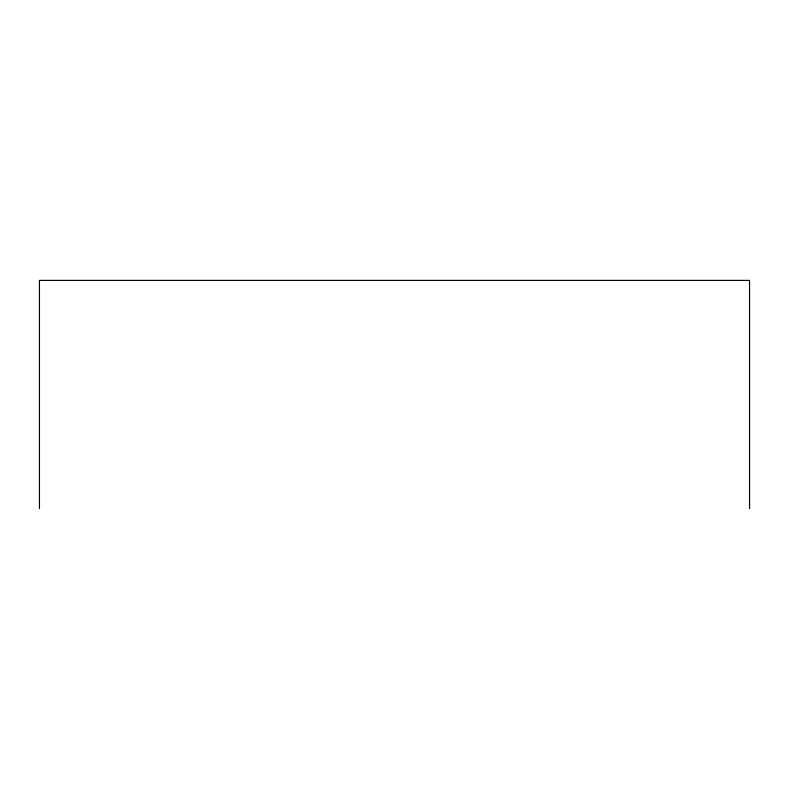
<?xml version="1.0" encoding="UTF-8"?>
<svg xmlns="http://www.w3.org/2000/svg" width="789" height="789" viewBox="0 0 789 789"><rect width="100%" height="100%" fill="white"/><g stroke="black" fill="none" stroke-linecap="round" stroke-linejoin="round"><path stroke-width="1.18" d="M749.55 508.599L749.55 280.401L39.45 280.401L39.45 508.599"/></g></svg>
